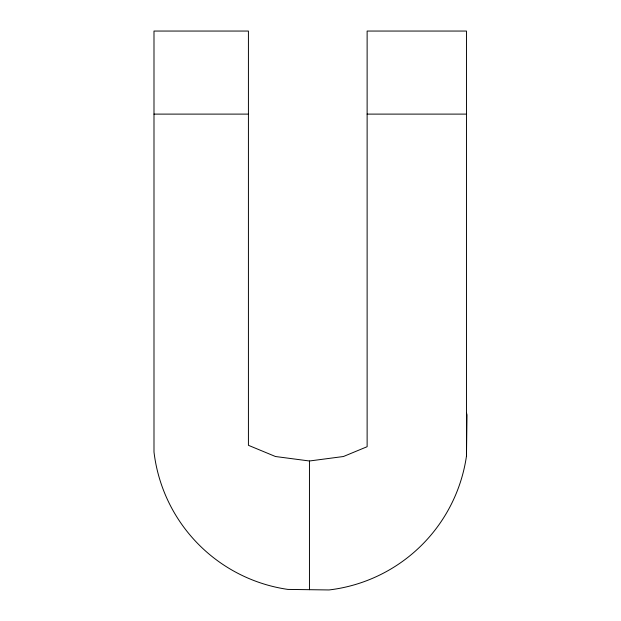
<?xml version="1.0" encoding="UTF-8"?>
<svg xmlns="http://www.w3.org/2000/svg" width="621" height="621" viewBox="0 0 621 621"><rect width="100%" height="100%" fill="white"/><g stroke="black" fill="none" stroke-linecap="round" stroke-linejoin="round"><path stroke-width="0.93" d="M466.472 456.055L466.472 31.05L367.127 31.05L367.127 446.709L343.444 456.513L309.452 460.992L275.46 456.513L248.423 445.311L248.423 31.05L153.992 31.05L153.992 451.979A157.594 157.594 0 0 0 287.896 589.414L329.029 589.95A157.594 157.594 0 0 0 466.472 456.055L467.008 414.913L466.472 412.802M153.992 114.109L248.423 114.109M367.127 114.109L466.472 114.109M309.452 460.992L309.452 589.694"/></g></svg>
